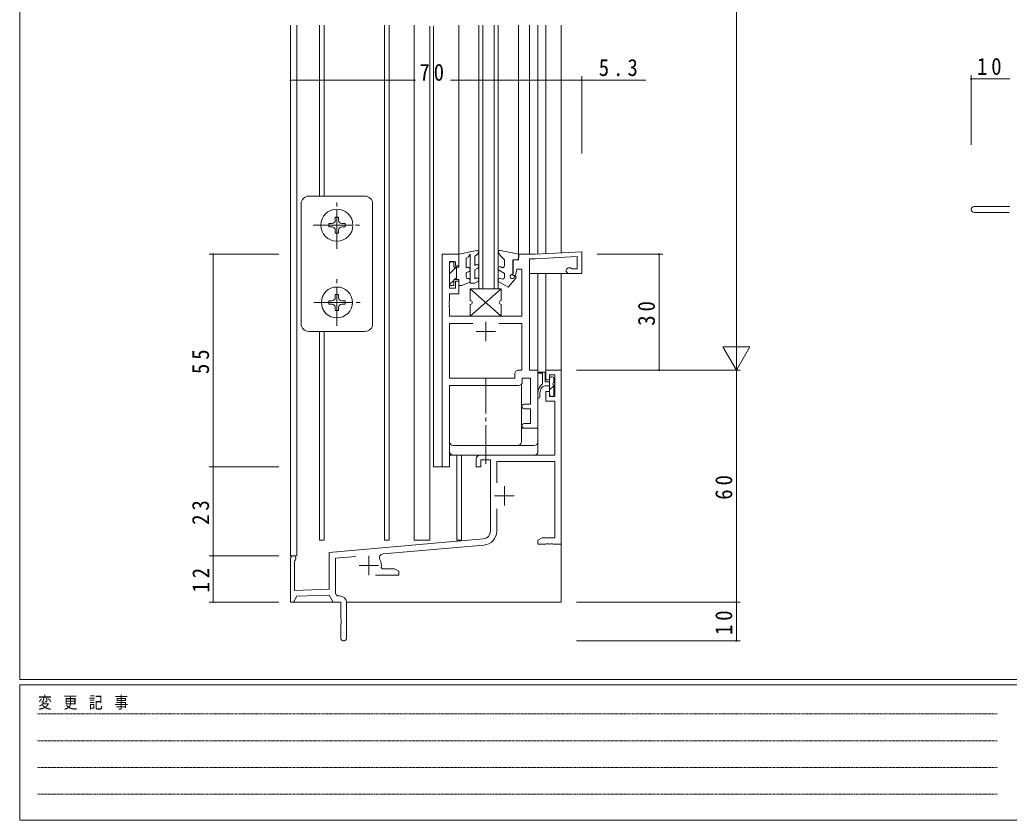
# Model space of a CAD drawing. Units: millimetres on the paper. Extents: x -397 to 397, y -282 to 282.
# Drawn here: x -393.9 to -138, y -282.1 to -75.1 of the extents above; entities that cross this region are included whole.
import ezdxf

# ---------------------------------------------------------------- set-up
doc = ezdxf.new("R2010")
doc.units = ezdxf.units.MM
for name, pattern in [('USER1', [0.375, 0.25, -0.125]), ('USER2', [13, 10, -1, 1, -1]), ('USER3', [4, 3, -1])]:
    doc.linetypes.add(name, pattern=pattern)
for name, color, linetype, lineweight in [('0-1_YKK_ZWAK', 7, 'Continuous', 18), ('0-3_YKK_11', 7, 'Continuous', 18), ('0-4_YKK_12', 2, 'Continuous', 18), ('0-6_YKK_13', 4, 'Continuous', 18), ('0-7_YKK_D', 6, 'Continuous', 18)]:
    doc.layers.add(name, color=color, linetype=linetype, lineweight=lineweight)
doc.styles.add('ＭＳ ゴシック', font='')
doc.styles.get('ＭＳ ゴシック').set_extended_font_data('MS Gothic')

msp = doc.modelspace()

# ---------------------------------------------------------------- linework, layer by layer
at = {"layer": '0-1_YKK_ZWAK'}
for p, q in [((-393.908, -245.688), (-393.908, 279.312)), ((376.092, -245.688), (-393.908, -245.688)), ((-393.908, -282.088), (-393.908, -247.088)), ((338.292, -247.088), (-393.908, -247.088)), ((-393.908, -282.088), (338.292, -282.088))]:
    msp.add_line(p, q, dxfattribs=at)
at = {"layer": '0-1_YKK_ZWAK', "linetype": 'USER1'}
for p, q in [((-389.31, -254.6), (-141.117, -254.6)), ((-389.31, -261.529), (-141.117, -261.529)), ((-389.31, -268.457), (-141.117, -268.457)), ((-389.31, -275.386), (-141.117, -275.386))]:
    msp.add_line(p, q, dxfattribs=at)
at = {"layer": '0-3_YKK_11'}
for p, q in [((-137.88, -123.388), (-147.13, -123.388)), ((-147.13, -124.888), (-138.05, -124.888)), ((-248.608, -135.059), (-260.608, -135.688)), ((-248.608, -140.688), (-248.608, -135.059)), ((-280.408, -135.688), (-284.708, -135.688)), ((-284.708, -135.688), (-284.708, -190.688)), ((-282.758, -137.688), (-281.208, -137.688)), ((-282.758, -144.488), (-282.758, -137.688)), ((-281.208, -137.688), (-281.208, -138.688)), ((-280.408, -138.688), (-280.408, -135.688)), ((-266.408, -137.188), (-266.408, -141.188)), ((-264.908, -137.188), (-266.408, -137.188)), ((-264.908, -135.688), (-264.908, -137.188)), ((-260.608, -135.688), (-264.908, -135.688)), ((-262.108, -136.888), (-260.577, -136.888)), ((-262.108, -165.688), (-262.108, -136.888)), ((-260.577, -136.888), (-249.808, -136.323)), ((-249.808, -136.323), (-249.808, -139.488)), ((-281.208, -138.688), (-280.408, -138.688)), ((-265.708, -141.188), (-265.408, -139.588)), ((-265.408, -139.588), (-264.058, -139.588)), ((-264.058, -139.588), (-264.058, -151.688)), ((-251.858, -140.688), (-248.608, -140.688)), ((-251.124, -139.488), (-251.333, -139.402)), ((-249.808, -139.488), (-251.124, -139.488)), ((-281.208, -142.688), (-281.208, -144.488)), ((-280.408, -142.688), (-281.208, -142.688)), ((-280.408, -145.988), (-280.408, -142.688)), ((-266.408, -141.188), (-265.708, -141.188)), ((-281.208, -144.488), (-282.758, -144.488)), ((-282.878, -147.913), (-282.758, -147.729)), ((-282.878, -148.463), (-282.878, -147.913)), ((-282.758, -145.988), (-280.408, -145.988)), ((-282.758, -147.729), (-282.758, -145.988)), ((-282.758, -148.646), (-282.878, -148.463)), ((-282.878, -148.913), (-282.758, -148.729)), ((-282.878, -149.463), (-282.878, -148.913)), ((-282.758, -149.646), (-282.878, -149.463)), ((-282.758, -148.729), (-282.758, -148.646)), ((-282.758, -151.688), (-282.758, -149.646)), ((-264.058, -151.688), (-282.758, -151.688)), ((-273.408, -153.188), (-273.408, -158.188)), ((-282.758, -153.638), (-276.768, -153.638)), ((-282.758, -167.738), (-282.758, -153.638)), ((-275.908, -155.688), (-270.908, -155.688)), ((-270.049, -153.638), (-264.058, -153.638)), ((-264.058, -153.638), (-264.058, -165.688)), ((-264.058, -165.688), (-264.908, -165.688)), ((-259.908, -165.688), (-262.108, -165.688)), ((-259.908, -180.688), (-259.908, -165.688)), ((-257.908, -165.688), (-257.908, -168.188)), ((-253.908, -165.688), (-257.908, -165.688)), ((-253.908, -210.688), (-253.908, -165.688)), ((-265.908, -167.738), (-282.758, -167.738)), ((-265.908, -167.238), (-265.908, -166.688)), ((-265.908, -166.688), (-265.908, -167.738)), ((-263.958, -167.738), (-261.858, -167.738)), ((-263.958, -168.688), (-263.958, -167.738)), ((-261.858, -167.738), (-261.858, -171.738)), ((-257.908, -168.188), (-256.908, -168.188)), ((-256.908, -166.888), (-255.538, -166.888)), ((-256.908, -168.188), (-256.908, -166.888)), ((-255.538, -166.888), (-255.538, -172.488)), ((-282.758, -169.688), (-264.958, -169.688)), ((-282.758, -171.738), (-282.758, -169.688)), ((-257.908, -171.188), (-257.908, -173.688)), ((-256.908, -171.188), (-257.908, -171.188)), ((-256.908, -172.488), (-256.908, -171.188)), ((-282.758, -190.688), (-282.758, -171.738)), ((-261.858, -171.738), (-261.858, -174.488)), ((-257.908, -173.688), (-255.538, -173.688)), ((-255.538, -172.488), (-256.908, -172.488)), ((-255.538, -173.688), (-255.538, -187.688)), ((-261.858, -174.488), (-263.458, -174.488)), ((-263.458, -175.688), (-261.858, -175.688)), ((-261.858, -175.688), (-261.858, -179.488)), ((-261.858, -179.488), (-263.458, -179.488)), ((-263.458, -180.688), (-259.908, -180.688)), ((-275.908, -188.688), (-275.908, -190.688)), ((-255.538, -187.688), (-274.908, -187.688)), ((-274.708, -188.888), (-272.208, -188.888)), ((-274.708, -190.688), (-274.708, -188.888)), ((-272.208, -188.888), (-272.208, -207.332)), ((-270.578, -189.318), (-255.538, -189.318)), ((-270.578, -194.792), (-270.578, -189.318)), ((-255.538, -189.318), (-255.538, -209.058)), ((-284.708, -190.688), (-282.758, -190.688)), ((-275.908, -190.688), (-274.708, -190.688)), ((-268.608, -195.688), (-268.608, -200.688)), ((-271.108, -198.188), (-266.108, -198.188)), ((-270.578, -207.332), (-270.578, -201.583)), ((-274.034, -209.324), (-313.908, -212.813)), ((-258.817, -209.058), (-259.908, -209.688)), ((-259.908, -209.688), (-259.908, -210.688)), ((-255.538, -209.058), (-258.817, -209.058)), ((-299.981, -213.231), (-273.892, -210.948)), ((-259.908, -210.688), (-257.867, -210.688)), ((-257.867, -210.688), (-257.683, -210.568)), ((-257.683, -210.568), (-257.133, -210.568)), ((-257.133, -210.568), (-256.95, -210.688)), ((-256.95, -210.688), (-256.867, -210.688)), ((-256.867, -210.688), (-256.683, -210.568)), ((-256.683, -210.568), (-256.133, -210.568)), ((-256.133, -210.568), (-255.95, -210.688)), ((-255.95, -210.688), (-253.908, -210.688)), ((-323.908, -214.388), (-323.908, -225.688)), ((-313.908, -212.813), (-313.908, -222.373)), ((-312.278, -214.306), (-307.038, -213.848)), ((-312.278, -223.432), (-312.278, -214.306)), ((-303.608, -213.688), (-303.608, -218.688)), ((-322.908, -215.188), (-322.788, -214.948)), ((-322.908, -222.688), (-322.908, -215.188)), ((-306.108, -216.188), (-301.108, -216.188)), ((-300.155, -217.058), (-300.451, -216.709)), ((-297, -217.058), (-300.155, -217.058)), ((-295.908, -217.688), (-297, -217.058)), ((-301.958, -218.688), (-295.908, -218.688)), ((-295.908, -218.688), (-295.908, -217.688)), ((-313.908, -222.373), (-322.908, -222.688)), ((-323.108, -225.688), (-322.229, -224.165)), ((-322.229, -224.165), (-313.908, -223.874)), ((-313.908, -223.874), (-312.861, -225.688)), ((-311.917, -224.058), (-312.278, -223.432)), ((-311.208, -224.058), (-311.917, -224.058)), ((-323.908, -225.688), (-323.108, -225.688)), ((-312.861, -225.688), (-310.908, -225.688)), ((-310.908, -225.688), (-310.908, -230.017)), ((-309.408, -234.938), (-309.408, -225.858)), ((-310.908, -230.017), (-310.765, -230.208)), ((-310.765, -230.208), (-310.765, -231.167)), ((-310.765, -231.167), (-310.908, -231.358)), ((-310.908, -231.358), (-310.908, -234.938))]:
    msp.add_line(p, q, dxfattribs=at)
for centre, radius, start, end in [((-147.13, -124.138), 0.75, 89.99999, 270.00001), ((-251.858, -139.938), 0.75, 45.58441, 270), ((-264.908, -166.688), 1, 89.99998, 180.00002), ((-264.958, -168.688), 1, 270, 0), ((-263.458, -175.088), 0.6, 89.99998, 270), ((-263.458, -175.088), 0.6, 89.99998, 270), ((-263.458, -180.088), 0.6, 89.99998, 270), ((-263.458, -180.088), 0.6, 89.99998, 270), ((-274.908, -188.688), 1, 90.00001, 179.99999), ((-274.208, -207.332), 2, 275, 0), ((-274.208, -207.332), 3.63, 275, 0), ((-323.208, -214.388), 0.7, 306.86672, 179.99941), ((-299.894, -214.227), 1, 94.99996, 207.83116), ((-303.608, -216.188), 3.2, 350.62725, 27.83118), ((-311.208, -225.858), 1.8, 359.99985, 89.99983), ((-310.158, -234.938), 0.75, 179.99944, 0.00003)]:
    msp.add_arc(centre, radius, start, end, dxfattribs=at)
at = {"layer": '0-4_YKK_12'}
for p, q in [((-323.908, -213.688), (-323.908, -76.442)), ((-322.258, -213.688), (-322.258, -76.442)), ((-316.408, -120.688), (-316.408, -76.442)), ((-315.208, -120.688), (-315.208, -76.442)), ((-299.608, -209.688), (-299.608, -76.442)), ((-298.408, -209.688), (-298.408, -76.442)), ((-291.908, -209.688), (-291.908, -76.442)), ((-287.908, -209.688), (-287.908, -76.713)), ((-286.908, -190.688), (-286.908, -76.713)), ((-280.408, -135.688), (-280.408, -76.442)), ((-275.209, -144.688), (-275.209, -76.442)), ((-274.209, -144.688), (-274.209, -76.442)), ((-271.209, -144.688), (-271.209, -76.442)), ((-270.209, -118.705), (-270.209, -76.442)), ((-264.908, -135.988), (-264.908, -76.442)), ((-262.108, -135.688), (-262.108, -76.442)), ((-259.908, -76.442), (-259.908, -135.651)), ((-257.908, -135.546), (-257.908, -76.442)), ((-253.908, -135.337), (-253.908, -76.442)), ((-251.858, -140.688), (-262.108, -140.688)), ((-259.908, -140.688), (-259.908, -165.688)), ((-257.908, -165.688), (-257.908, -140.688)), ((-253.908, -165.988), (-253.908, -140.688)), ((-316.408, -209.688), (-316.408, -155.688)), ((-315.208, -209.688), (-315.208, -155.688)), ((-257.908, -165.688), (-253.908, -165.688)), ((-280.908, -209.688), (-280.908, -187.688)), ((-279.708, -209.688), (-279.708, -187.688)), ((-286.908, -190.688), (-283.058, -190.688)), ((-316.408, -209.688), (-315.208, -209.688)), ((-299.608, -209.688), (-298.408, -209.688)), ((-291.908, -209.688), (-287.908, -209.688)), ((-280.908, -209.688), (-279.708, -209.688)), ((-253.908, -210.388), (-253.908, -225.688)), ((-323.908, -213.688), (-322.258, -213.688)), ((-323.281, -225.688), (-310.908, -225.688)), ((-309.259, -225.688), (-253.908, -225.688))]:
    msp.add_line(p, q, dxfattribs=at)
msp.add_lwpolyline([(-275.209, -144.688), (-270.209, -144.688), (-270.209, -118.705)], dxfattribs=at)
at = {"layer": '0-6_YKK_13'}
for p, q in [((-321.158, -122.688), (-321.158, -153.688)), ((-304.658, -120.688), (-319.158, -120.688)), ((-302.658, -153.688), (-302.658, -122.688)), ((-313.168, -127.768), (-314.008, -127.768)), ((-314.008, -127.768), (-314.008, -128.608)), ((-312.328, -126.088), (-312.328, -126.928)), ((-311.488, -126.088), (-312.328, -126.088)), ((-311.488, -126.928), (-311.488, -126.088)), ((-309.808, -127.768), (-310.648, -127.768)), ((-309.808, -128.608), (-309.808, -127.768)), ((-314.008, -128.608), (-313.168, -128.608)), ((-312.328, -129.448), (-312.328, -130.288)), ((-312.328, -130.288), (-311.488, -130.288)), ((-311.488, -130.288), (-311.488, -129.448)), ((-310.648, -128.608), (-309.808, -128.608)), ((-280.359, -135.688), (-275.72, -134.775)), ((-275.824, -135.988), (-275.334, -135.498)), ((-270.131, -135.38), (-269.537, -136.219)), ((-264.859, -135.688), (-269.706, -134.725)), ((-282.759, -137.917), (-282.43, -137.588)), ((-281.659, -137.588), (-282.759, -137.588)), ((-281.659, -137.588), (-281.659, -139.088)), ((-280.359, -135.688), (-280.359, -139.088)), ((-277.909, -136.376), (-278.449, -136.688)), ((-278.449, -136.688), (-278.449, -139.195)), ((-277.449, -135.679), (-277.909, -136.376)), ((-277.449, -135.679), (-277.449, -143.188)), ((-276.249, -136.233), (-275.824, -135.988)), ((-276.249, -136.233), (-276.249, -138.633)), ((-269.537, -136.219), (-268.559, -137.188)), ((-268.559, -137.188), (-268.559, -138.667)), ((-266.359, -137.188), (-265.559, -137.188)), ((-266.359, -140.688), (-266.359, -137.188)), ((-264.859, -136.488), (-264.859, -135.688)), ((-282.759, -140.745), (-281.101, -139.088)), ((-281.659, -139.088), (-280.359, -139.088)), ((-280.959, -139.088), (-280.959, -142.288)), ((-278.254, -139.124), (-278.449, -139.195)), ((-277.843, -140.252), (-278.449, -140.472)), ((-278.449, -140.472), (-278.449, -141.672)), ((-276.249, -138.633), (-275.958, -138.466)), ((-275.458, -139.332), (-276.249, -139.788)), ((-276.249, -139.788), (-276.249, -142.033)), ((-270.002, -139.854), (-268.559, -140.688)), ((-269.502, -138.989), (-269.309, -139.1)), ((-268.559, -140.688), (-268.559, -141.639)), ((-266.359, -140.688), (-266.919, -141.108)), ((-282.759, -143.574), (-281.659, -142.474)), ((-281.659, -142.288), (-281.659, -143.788)), ((-281.659, -142.288), (-280.359, -142.288)), ((-281.473, -142.288), (-280.959, -141.774)), ((-280.359, -142.288), (-280.359, -143.788)), ((-277.843, -143.131), (-279.649, -143.788)), ((-277.449, -143.188), (-276.249, -143.188)), ((-275.958, -141.866), (-276.249, -142.033)), ((-275.458, -142.732), (-276.249, -143.188)), ((-267.645, -144.188), (-269.995, -142.831)), ((-269.502, -141.961), (-269.309, -142.072)), ((-265.632, -141.875), (-267.645, -144.188)), ((-266.265, -141.861), (-265.986, -141.522)), ((-280.359, -143.788), (-279.649, -143.788)), ((-269.408, -144.688), (-277.408, -144.688)), ((-277.408, -144.688), (-277.408, -147.688)), ((-277.408, -151.688), (-269.408, -144.688)), ((-269.408, -151.688), (-277.408, -144.688)), ((-269.408, -144.688), (-277.408, -144.688)), ((-277.408, -144.688), (-277.408, -147.688)), ((-277.408, -151.688), (-269.408, -144.688)), ((-269.408, -151.688), (-277.408, -144.688)), ((-269.408, -147.688), (-269.408, -144.688)), ((-269.408, -147.688), (-269.408, -144.688)), ((-314.008, -147.768), (-313.168, -147.768)), ((-314.008, -148.608), (-314.008, -147.768)), ((-312.328, -146.088), (-311.488, -146.088)), ((-312.328, -146.928), (-312.328, -146.088)), ((-311.488, -146.088), (-311.488, -146.928)), ((-310.648, -147.768), (-309.808, -147.768)), ((-309.808, -147.768), (-309.808, -148.608)), ((-313.168, -148.608), (-314.008, -148.608)), ((-312.328, -150.288), (-312.328, -149.448)), ((-311.488, -150.288), (-312.328, -150.288)), ((-311.488, -149.448), (-311.488, -150.288)), ((-309.808, -148.608), (-310.648, -148.608)), ((-277.408, -148.688), (-277.408, -151.688)), ((-277.408, -148.688), (-277.408, -151.688)), ((-269.408, -151.688), (-269.408, -148.688)), ((-269.408, -151.688), (-269.408, -148.688)), ((-277.408, -151.688), (-269.408, -151.688)), ((-277.408, -151.688), (-269.408, -151.688)), ((-319.158, -155.688), (-304.658, -155.688)), ((-259.658, -166.188), (-258.008, -166.188)), ((-258.008, -166.188), (-258.008, -168.688)), ((-258.708, -166.488), (-259.658, -166.488)), ((-258.708, -166.488), (-258.708, -169.234)), ((-258.008, -168.688), (-256.908, -168.688)), ((-256.908, -167.788), (-256.908, -168.688)), ((-256.908, -168.688), (-256.908, -172.088)), ((-256.508, -167.388), (-256.208, -167.388)), ((-255.902, -168.953), (-255.808, -168.859)), ((-255.808, -168.938), (-255.808, -167.788)), ((-264.208, -184.188), (-264.208, -169.349)), ((-256.908, -169.788), (-258.151, -169.788)), ((-256.908, -170.808), (-255.808, -169.708)), ((-255.808, -172.088), (-255.808, -169.538)), ((-259.908, -172.674), (-259.908, -171.634)), ((-259.408, -172.674), (-259.408, -171.634)), ((-256.508, -172.488), (-256.208, -172.488)), ((-281.758, -185.188), (-260.908, -185.188)), ((-282.758, -187.688), (-260.908, -187.688))]:
    msp.add_line(p, q, dxfattribs=at)
at = {"layer": '0-6_YKK_13', "linetype": 'USER2'}
for p, q in [((-311.908, -134.338), (-311.908, -122.038)), ((-318.058, -128.188), (-305.758, -128.188)), ((-311.908, -154.188), (-311.908, -142.188)), ((-317.908, -148.188), (-305.908, -148.188)), ((-273.358, -189.938), (-273.358, -167.938))]:
    msp.add_line(p, q, dxfattribs=at)
at = {"layer": '0-6_YKK_13', "linetype": 'USER3'}
for p, q in [((-279.408, -151.688), (-274.408, -151.688)), ((-272.408, -151.688), (-267.408, -151.688))]:
    msp.add_line(p, q, dxfattribs=at)
at = {"layer": '0-6_YKK_13'}
for points in [[(-282.759, -137.588), (-282.759, -143.788), (-281.659, -143.788)], [(-259.908, -186.688), (-259.908, -180.688), (-264.208, -180.688)]]:
    msp.add_lwpolyline(points, dxfattribs=at)
for centre, radius in [((-311.908, -128.188), 4.15), ((-311.908, -148.188), 4)]:
    msp.add_circle(centre, radius, dxfattribs=at)
for centre, radius, start, end in [((-319.158, -122.688), 2, 90, 180), ((-304.658, -122.688), 2, 0, 90), ((-313.168, -126.928), 0.84, 270, 0), ((-310.648, -126.928), 0.84, 180, 270), ((-313.168, -129.448), 0.84, 0, 90), ((-310.648, -129.448), 0.84, 90, 180), ((-275.637, -135.195), 0.428, 315.00144, 101.13776), ((-269.788, -135.137), 0.42, 78.7643, 215.33653), ((-265.559, -136.488), 0.7, 270, 0.01997), ((-278.049, -139.688), 0.6, 289.9968, 110.0034), ((-275.708, -138.899), 0.5, 299.99317, 119.9962), ((-269.752, -139.421), 0.5, 60.00834, 239.99284), ((-269.059, -138.668), 0.5, 240.00157, 0.02796), ((-278.149, -141.672), 0.3, 180, 276.37364), ((-278.049, -142.567), 0.6, 290.00203, 96.38171), ((-275.708, -142.299), 0.5, 299.99317, 120.01019), ((-269.752, -142.394), 0.5, 59.9883, 240.97443), ((-269.059, -141.639), 0.5, 239.98109, 0.02798), ((-266.619, -141.508), 0.5, 126.8643, 315), ((-265.809, -141.699), 0.25, 315, 135.03954), ((-313.168, -146.928), 0.84, 270, 0), ((-310.648, -146.928), 0.84, 180, 270), ((-277.408, -148.188), 0.5, 270, 90), ((-277.408, -148.188), 0.5, 270, 90), ((-269.408, -148.188), 0.5, 90, 270), ((-269.408, -148.188), 0.5, 90, 270), ((-313.168, -149.448), 0.84, 0, 90), ((-310.648, -149.448), 0.84, 90, 180), ((-319.158, -153.688), 2, 180, 270), ((-304.658, -153.688), 2, 270, 0), ((-259.658, -166.338), 0.15, 90, 270), ((-256.508, -167.788), 0.4, 90, 180), ((-256.208, -167.788), 0.4, 0, 90), ((-256.908, -171.634), 3, 126.8699, 180), ((-256.908, -171.634), 2.5, 143.36666, 180), ((-258.151, -170.788), 1, 90, 139.81334), ((-255.808, -169.238), 0.3, 90, 270), ((-259.658, -172.674), 0.25, 180, 360), ((-256.508, -172.088), 0.4, 180, 270), ((-256.208, -172.088), 0.4, 270, 0), ((-281.758, -184.188), 1, 180, 270), ((-265.208, -184.188), 1, 270, 0), ((-260.908, -184.188), 1, 270, 0), ((-281.758, -186.688), 1, 180, 270), ((-260.908, -186.688), 1, 270, 0)]:
    msp.add_arc(centre, radius, start, end, dxfattribs=at)
at = {"layer": '0-7_YKK_D'}
for p, q in [((-208.608, -158.688), (-208.608, 207.312)), ((-147.88, -107.388), (-147.88, -89.388)), ((-323.908, -90.688), (-291.571, -90.688)), ((-253.908, -90.688), (-282.531, -90.688)), ((-253.908, -90.688), (-248.608, -90.688)), ((-248.608, -109.688), (-248.608, -89.688)), ((-248.608, -90.688), (-232.008, -90.688)), ((-147.88, -90.388), (-137.88, -90.388)), ((-326.908, -135.688), (-344.908, -135.688)), ((-343.908, -135.688), (-343.908, -190.688)), ((-244.608, -135.688), (-227.608, -135.688)), ((-228.608, -135.688), (-228.608, -165.688)), ((-208.608, -165.688), (-208.608, -153.563)), ((-205.108, -159.625), (-212.108, -159.625)), ((-208.608, -165.688), (-212.108, -159.625)), ((-208.608, -165.688), (-205.108, -159.625)), ((-249.908, -165.688), (-207.608, -165.688)), ((-244.608, -165.688), (-207.608, -165.688)), ((-208.608, -165.688), (-208.608, -225.688)), ((-326.908, -190.688), (-344.908, -190.688)), ((-326.908, -190.688), (-344.908, -190.688)), ((-343.908, -190.688), (-343.908, -213.688)), ((-326.908, -213.688), (-344.908, -213.688)), ((-326.908, -213.688), (-344.908, -213.688)), ((-343.908, -213.688), (-343.908, -225.688)), ((-326.908, -225.688), (-344.908, -225.688)), ((-249.908, -225.688), (-207.608, -225.688)), ((-244.608, -225.688), (-207.608, -225.688)), ((-208.608, -235.688), (-208.608, -225.688)), ((-249.908, -235.688), (-207.608, -235.688))]:
    msp.add_line(p, q, dxfattribs=at)
for centre, start, end in [((-323.908, -90.688), 0, 180), ((-323.908, -90.688), 180, 0), ((-253.908, -90.688), 0, 180), ((-253.908, -90.688), 0, 180), ((-253.908, -90.688), 180, 0), ((-253.908, -90.688), 180, 0), ((-248.608, -90.688), 0, 180), ((-248.608, -90.688), 180, 0), ((-147.88, -90.388), 0, 180), ((-147.88, -90.388), 180, 0), ((-343.908, -135.688), 90, 270), ((-343.908, -135.688), 270, 90), ((-228.608, -135.688), 90, 270), ((-228.608, -135.688), 270, 90), ((-228.608, -165.688), 90, 270), ((-228.608, -165.688), 270, 90), ((-343.908, -190.688), 90, 270), ((-343.908, -190.688), 90, 270), ((-343.908, -190.688), 270, 90), ((-343.908, -190.688), 270, 90), ((-343.908, -213.688), 90, 270), ((-343.908, -213.688), 90, 270), ((-343.908, -213.688), 270, 90), ((-343.908, -213.688), 270, 90), ((-343.908, -225.688), 90, 270), ((-343.908, -225.688), 270, 90), ((-208.608, -225.688), 90, 270), ((-208.608, -225.688), 90, 270), ((-208.608, -225.688), 270, 90), ((-208.608, -225.688), 270, 90), ((-208.608, -235.688), 90, 270), ((-208.608, -235.688), 270, 90)]:
    msp.add_arc(centre, 0.106, start, end, dxfattribs=at)

# ---------------------------------------------------------------- texts
at = {"layer": '0-1_YKK_ZWAK', "insert": (-389.194, -253.534), "char_height": 3.079, "attachment_point": 7, "style": 'ＭＳ ゴシック'}
msp.add_mtext('\\T1.23;\\W0.85;変\\~更\\~記\\~事', dxfattribs=at)
at = {"layer": '0-7_YKK_D', "color": 7, "char_height": 4.399, "attachment_point": 7, "style": 'ＭＳ ゴシック'}
for s, insert in [('\\T1.37;\\W0.9;70', (-290.571, -90.917)), ('\\T1.38;\\W0.9;5.3', (-244.208, -89.688)), ('\\T1.37;\\W0.9;10', (-146.4, -89.388))]:
    msp.add_mtext(s, dxfattribs=dict(at, insert=insert))
at = {"layer": '0-7_YKK_D', "color": 7, "char_height": 4.399, "attachment_point": 7, "rotation": 90, "style": 'ＭＳ ゴシック'}
for s, insert in [('\\T1.37;\\W0.9;30', (-229.608, -154.208)), ('\\T1.37;\\W0.9;55', (-344.908, -166.708)), ('\\T1.37;\\W0.9;60', (-209.608, -199.208)), ('\\T1.37;\\W0.9;23', (-344.908, -205.708)), ('\\T1.37;\\W0.9;12', (-344.908, -223.208)), ('\\T1.37;\\W0.9;10', (-209.608, -234.208))]:
    msp.add_mtext(s, dxfattribs=dict(at, insert=insert))

doc.saveas('drawing.dxf')
